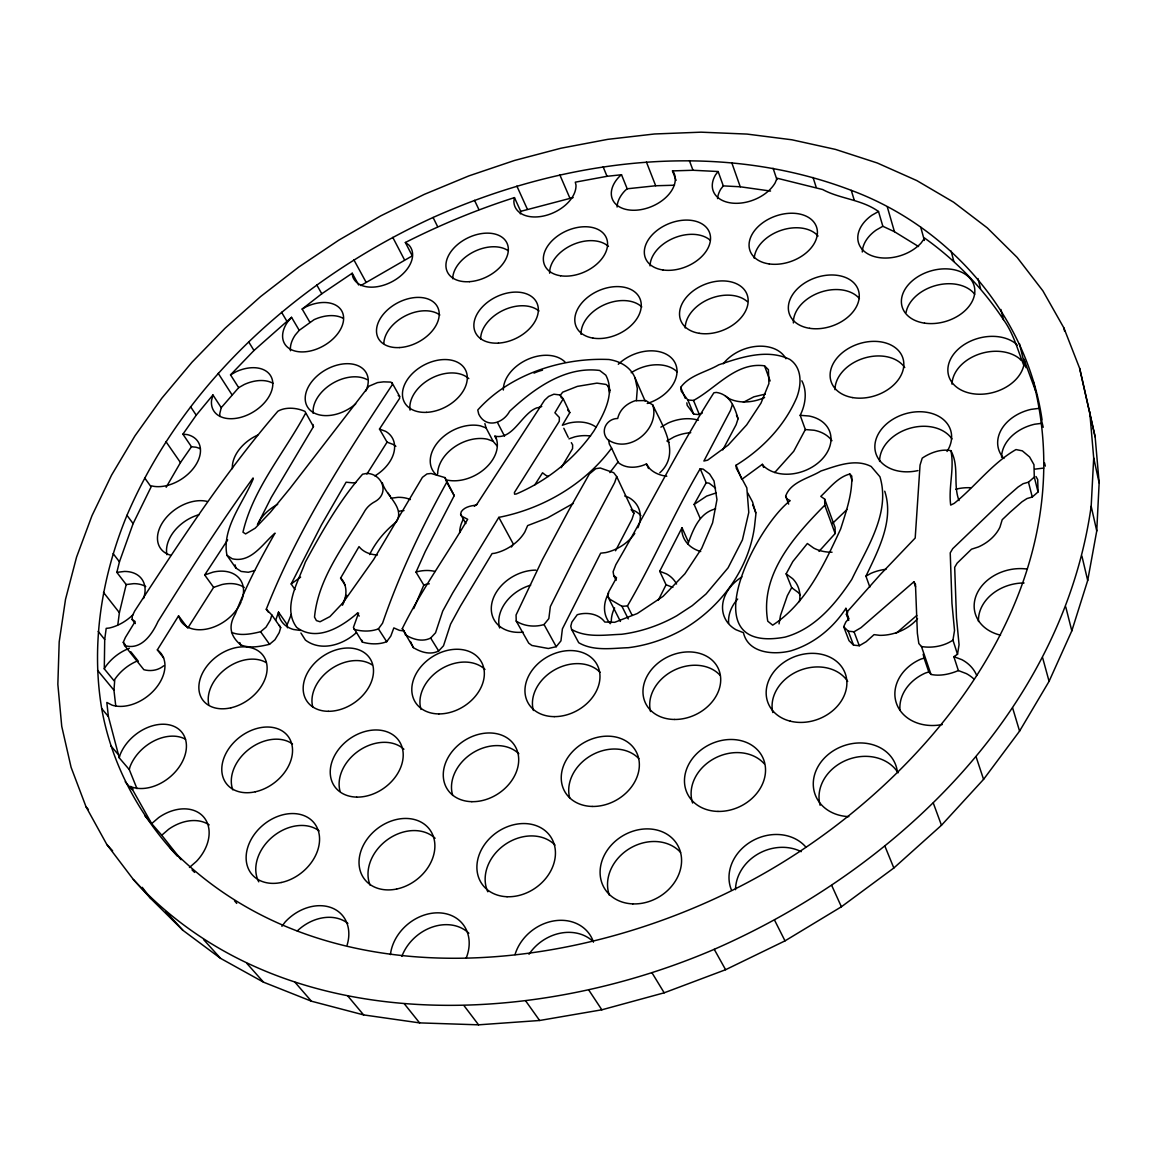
<?xml version="1.0" encoding="UTF-8"?>
<svg xmlns="http://www.w3.org/2000/svg" width="1157" height="1157" viewBox="0 0 1157 1157"><rect width="100%" height="100%" fill="white"/><g stroke="black" fill="none" stroke-linecap="round" stroke-linejoin="round"><path stroke-width="1.5" d="M115.729 705.712L113.95 690.237L114.789 679.39A36.72 25.628 -37.8 0 1 136.107 661.515M114.066 680.779L104.289 668.847L104.709 639.517L106.198 628.367L109.38 628.005A35.722 24.095 -36.5 0 0 133.185 614.512M177.426 856.209C139.057 815.15 111.52 764.155 101.7 708.576C90.796 643.335 101.961 576.114 126.966 515.313C184.744 380.595 301.456 277.839 433.065 217.473C562.794 159.362 716.009 138.681 851.277 190.355C949.564 226.873 1026.78 315.297 1042.067 419.875M741.955 576.909A39.815 31.08 -22.1 0 0 735.982 629.741L743.43 632.691C748.246 653.387 773.628 655.093 790.752 650.885C813.588 644.044 833.026 628.237 845.912 608.336L848.341 618.33M135.326 623.565L132.129 619.472L132.317 615.987L134.66 611.084C179.393 542.459 224.27 473.314 277.897 411.198C285.808 406.7 296.886 407.741 304.942 411.4L313.46 426.629L271.215 497.524L257.447 524.83L259.848 520.158A35.592 24.659 -32.8 0 1 277.666 504.351M1096.749 530.933L1099.15 482.888L1095.144 436.927L1079.655 368.345L1063.876 327.908L1042.891 290.855L1017.177 257.447L987.254 227.857L953.628 202.215L916.821 180.593L877.281 162.992L835.513 149.412L791.952 139.795L747.003 134.082L701.055 132.173L654.515 133.981L607.7 139.361L560.957 148.226L514.59 160.447L468.918 175.878L424.2 194.405L380.74 215.867L338.813 240.15L298.694 267.093L260.658 296.525L224.979 328.313L191.946 362.271L161.835 398.196L134.935 435.9L111.564 475.137L91.996 515.646L76.55 557.153L65.515 599.355L59.195 641.875L57.85 684.337L61.74 726.321L71.098 767.337L86.081 806.906L106.82 844.48L133.359 879.494L150.714 898.497L182.878 930.286L220.582 958.372L263.55 982.192L311.392 1001.195L363.631 1014.906L419.601 1022.889L478.564 1024.827L539.625 1020.488L601.842 1009.801L664.19 992.807L725.598 969.711L785.01 940.872L841.399 906.77L893.84 867.996L941.465 825.274L983.566 779.37L1019.577 731.108L1049.081 681.328L1071.816 630.854L1087.696 580.481L1096.749 530.933L1091.181 506.274L1093.698 457.998L1089.735 411.849M959.023 500.576C952.804 484.479 959.587 466.56 950.909 450.666C941.118 448.67 930.315 452.676 922.23 458.129L920.046 465.085L915.201 538.019L880.347 574.508L848.009 610.91L846.374 614.193L848.949 618.59L845.854 621.989L843.684 626.718L849.021 640.674L853.548 645.129L859.304 645.736L866.145 641.716L874.056 634.643L879.855 635.352A40.914 32.266 -17.8 0 0 917.544 618.706M1033.143 380.812C1087.32 589.535 925.643 786.153 752.137 880.043C575.651 975.626 320.923 1003.987 169.573 847.184M636.393 400.611L637.319 388.564L635.135 378.165A51.385 36.257 -25.2 0 0 608.987 359.509C561.796 357.412 509.615 374.333 477.769 409.997L478.709 414.047C485.882 428.784 503.049 423.65 509.63 411.27C533.767 388.795 565.021 366.002 599.688 370.471L605.82 375.186C615.611 393.698 603.448 414.64 594.062 430.708C574.899 458.707 547.435 480.647 516.297 493.981L514.576 494.198L514.417 492.492L559.265 421.322L559.381 417.503L554.897 412.774L563.228 398.775L560.017 394.971L553.899 394.204L548.649 396.432L544.557 400.221L476.38 505.059C470.928 505.826 464.651 506.809 461.296 511.654L460.616 514.229L461.556 516.123L467.674 519.305C446.168 555.852 420.989 590.562 402.289 628.627L413.353 647.602C420.83 652.215 430.346 655.224 438.677 650.986L443.507 645.78L450.579 624.144L460.486 606.008L492.058 553.581L494.632 553.277A36.836 26.785 -28.7 0 0 524.844 531.974L527.65 525.582L547.348 518.018L573.38 503.367M687.923 544.036C692.913 530.152 699.247 512.739 715.633 508.878M688.14 541.404L682.023 527.737L681.806 530.383A38.441 28.983 -22.8 0 0 700.723 551.527M609.667 392.715L608.148 386.076L606.022 384.428L596.925 383.126L577.357 386.38L562.707 392.165L560.957 394.421M117.826 624.809L119.388 612.675L126.2 584.56L116.843 572.368L119.446 561.825L133.113 523.615L151.61 485.897A33.958 22.272 -33.5 0 0 194.839 466.416A33.958 22.272 -33.5 0 0 187.232 434.584L182.907 434.179L196.227 415.189L212.946 394.971L221.233 407.683L219.844 413.338A33.206 21.838 -31.6 0 0 219.801 416.448M520.346 213.857L520.722 211.341L514.46 197.616C476.814 209.634 440.586 224.689 405.355 242.493L412.268 255.871L360.782 285.577M514.46 197.616L513.867 201.39A32.772 21.115 -24.6 0 0 545.67 215.506A32.772 21.115 -24.6 0 0 575.984 185.048L575.289 182.17L607.02 176.312L621.511 174.736L627.195 188.793L625.315 190.355A33.235 21.824 -22.6 0 0 617.086 207.016M974.194 679.304A42.187 34.609 -15.7 0 0 966.413 673.634L958.372 670.568L953.845 656.655L957.519 654.298L959.066 644.724L956.477 617.722L954.684 567.306L957.143 563.141L971.49 549.213L978.359 546.972A40.611 31.138 -15.3 0 0 999.952 527.144L1002.208 519.71L1010.047 512.262L1021.935 501.834L1026.968 498.551L1032.275 497.018L1038.046 491.971L1037.699 479.562L1035.963 476.496M957.519 654.298L952.949 640.125L954.525 630.522L951.965 603.433L950.23 552.872L952.717 548.678L1006.069 497.51L1018.059 487.025L1023.121 483.713L1028.472 482.18L1034.3 477.103L1033.953 464.651L1029.6 456.972L1022.325 450.84L1015.991 449.567C992.388 463.06 975.337 486.432 954.207 503.367L950.692 505.088C948.277 487.111 954.612 468.614 950.909 450.666M779.037 623.898L780.527 615.35L787.324 595.725L791.677 587.655L786.138 573.858L792.82 561.535L807.369 543.515L813.733 548.1A39.439 30.082 -19.2 0 0 832.042 552.236M133.359 879.494C279.661 1038.841 529.646 1028.674 714.245 949.318C896.632 869.572 1062.198 710.557 1091.181 506.274M620.412 621.439L607.656 596.26L608.408 592.413L616.522 577.762L613.76 575.607L613.109 571.717L615.842 564.674C648.99 507.822 678.508 448.077 713.869 392.787L716.342 392.425C729.836 394.262 734.796 407.322 738.05 418.776L736.127 424.677L722.749 449.914M136.96 788.626L129.295 769.607L130.003 766.758A38.036 27.291 -39.3 0 1 185.554 739.265M129.295 769.607L119.272 757.878L119.995 755.015A38.311 27.32 -39.1 0 1 167.158 724.499A38.311 27.32 -39.1 0 1 181.504 763.287A38.311 27.32 -39.1 0 1 131.84 787.064L130.741 786.471L151.668 823.625L158.625 817.637A39.801 29.171 -40.9 0 1 203.589 816.929A39.801 29.171 -40.9 0 1 196.488 861.329L189.444 867.461M212.946 394.971L211.514 400.626A33.423 21.838 -31.5 0 0 242.507 416.853A33.423 21.838 -31.5 0 0 272.647 381.492A33.423 21.838 -31.5 0 0 236.202 371.672L230.532 374.868L238.675 387.653L221.233 407.683M279.271 625.344L280.674 627.615L279.227 632.648L274.932 639.763L269.538 644.29C260.282 646.517 249.666 648.643 240.656 644.868C229.78 635.497 228.334 625.778 235.392 613.817C246.079 585.76 260.195 559.193 275.033 533.146C262.726 543.602 251.271 563.184 232.282 558.788L226.974 555.346C221.508 528.243 243.259 502.977 253.195 478.94L253.065 477.971C219.367 524.425 188.49 572.874 158.003 621.483C152.131 634.325 140.98 650.784 124.551 645.461L123.278 642.294L125.419 637.42L135.138 621.526L132.129 619.472M305.434 413.512C284.593 452.445 252.964 488.746 242.97 532.191L245.602 533.912L255.22 528.17L270.348 512.32L289.973 488.428L368.909 386.221L377.515 382.591L383.546 381.853L390.733 382.085L392.136 382.967L392.165 384.919C344.988 456.422 297.783 529.255 266.284 609.233L271.837 614.989L270.362 620.036L266.023 627.181L260.585 631.736C251.286 633.993 240.613 636.148 231.53 632.387M785.632 496.237C790.607 481.717 809.162 478.275 820.906 471.015C836.627 465.881 855.24 458.244 871.178 466.502L879.927 476.742C890.847 512.941 866.738 548.071 851.812 579.382C835.397 604.156 814.875 628.916 784.996 637.117C689.847 654.645 755.507 527.158 790.202 500.677L787.122 499.029L785.632 496.237L788.669 504.119M732.41 404.516L730.472 410.446L703.904 461.021L707.607 460.168L728.172 445.112L746.684 424.865L760.988 403.128L768.913 383.589L768.407 369.69L764.502 365.814C735.982 361.808 716.284 388.173 693.506 400.438L687.837 399.989L681.314 391.268L680.706 387.378C689.384 375.201 706.348 372.106 718.714 364.831C741.058 357.267 767.149 348.503 789.826 359.393C802.437 367.955 801.555 384.948 796.696 397.661C784.432 426.123 762.246 449.09 736.054 465.244L736.315 468.252L746.829 487.849L748.781 512.435L742.418 539.9L728.071 567.856L706.016 593.989L692.262 605.646L676.816 615.741A116.495 87.325 -25.5 0 1 621.454 634.296C605.024 634.846 586.541 638.086 571.587 629.408L570.791 626.139L571.847 622.133L577.242 614.729C586.657 611.836 598.719 613.673 604.793 622.032L614.7 622.307L637.261 613.543L663.091 596.347L684.901 573.8L701.677 548.389L712.596 522.834L716.964 499.607L714.028 480.979L709.631 474.037L703.167 469.135L700.216 468.715C673.938 513.332 653.546 561.232 627.456 605.921L621.945 606.311L610.072 599.384L607.656 596.26M630.941 538.207A37.588 27.884 -26 0 1 605.747 552.583L600.657 553.176L562.403 628.858L560.957 640.848L556.228 646.691L548.36 648.499L531.887 645.476L528.706 643.147L516.224 621.078L516.065 615.003L542.344 559.728L568.709 510.454L589.361 473.98L595.783 468.672L600.266 468.007L613.716 472.707L616.71 476.597L633.964 513.289L632.011 519.175L615.553 550.775M616.71 476.597L614.685 482.527L574.103 559.062L550.342 606.572L548.837 618.633L544.036 624.52C535.055 627.354 524.078 626.313 516.224 621.078M287.486 627.774L287.182 624.621L291.289 614.454M275.699 620.253L278.504 612.14L287.182 624.621M413.758 608.582L423.809 585.066L425.704 584.444A37.14 27.406 -31.6 0 1 429.29 583.793M423.809 585.066L416.014 572.165L425.299 551.441L454.224 495.659L445.011 477.61L431.156 473.473L427.005 473.922L422.421 477.335L373.639 559.554L342.993 602.783L329.904 616.609L320.055 621.757L316.411 620.586L314.516 617.115C318.175 578.023 344.396 545.366 363.877 512.551C366.552 507.475 370.428 503.975 375.389 501.4C389.764 492.925 382.099 473.893 366.986 473.387L362.589 474.211C339.551 500.489 322.008 531.482 305.332 562.114C298.347 581.754 281.99 607.656 296.684 627.412C316.758 642.366 341.489 626.964 357.339 613.239L358.598 613.036L353.42 627.441L362.343 642.063C369.907 644.362 379.221 644.666 386.713 641.701L390.82 636.046L393.843 627.904L399.367 630.334L404.415 631.013M294.963 589.564L291.174 583.967L321.444 524.945L346.117 482.194L352.437 482.831A35.028 24.123 -30.4 0 0 355.778 482.614M342.284 604.359L346.637 595.334M345.162 585.182L340.592 578.124L359.032 546.61A36.185 25.714 -30.9 0 0 377.428 554.97M658.319 600.179L666.07 584.762L659.707 571.269L682.023 527.737M445.011 477.61L446.732 482.295C421.64 527.462 399.339 574.248 382.562 623.189L378.411 628.858C370.891 631.838 361.534 631.563 353.912 629.278M869.847 587.076L865.942 576.2C878.192 550.226 894.318 520.52 884.743 491.219M700.115 518.191L694.128 504.438L706.189 482.758L700.216 468.715M104.289 668.847L105.027 667.444A36.966 25.642 -37.7 0 1 129.353 648.31M801.844 380.798C807.456 391.616 805.474 404.805 800.181 415.32L805.344 429.551L793.731 451.288L774.698 472.562M166.16 487.271L180.463 462.569L191.469 446.761L195.779 447.18A33.741 22.272 -33.5 0 1 200.363 448.829M563.228 398.775L569.837 412.601L562.345 425.255L568.362 423.202A36.359 26.09 -26.1 0 1 596.115 427.164M366.899 474.081L387.074 442.148L379.482 429.045L399.657 398.297L399.628 396.345L392.136 382.967M511.437 547.03L513.289 544.007L498.826 517.367C542.85 508.762 584.762 484.378 611.59 448.135L609.305 443.999L608.611 439.92M244.214 587.423A35.983 25.15 -35.3 0 0 221.927 584.56L213.626 587.366L187.767 628.106L178.554 615.871L157.352 649.872A36.966 25.642 -37.7 0 1 155.891 688.155A36.966 25.642 -37.7 0 1 112.084 705.148L106.82 702.444L108.396 716.559L119.272 757.878M498.826 517.367L452.734 592.89L442.712 611.098L435.538 632.807L430.664 638.042C422.291 642.309 412.716 639.329 405.196 634.716M369.589 554.565C376.17 541.274 385.252 530.817 396.417 521.793C405.21 507.59 385.773 495.673 382.345 482.831M534.78 484.913L542.546 472.794L545.598 475.165A36.359 26.09 -26.1 0 0 548.346 476.467M213.626 587.366L204.688 574.986L227.669 539.856M561.232 467.703L572.556 448.656L572.643 444.867L571.341 442.654M611.59 448.135L618.04 461.99L609.855 472.591M281.918 926.294L285.114 922.028A41.999 32.83 -41.9 0 1 331.206 907.638A41.999 32.83 -41.9 0 1 347.143 944.965M659.808 472.794C681.386 452.98 662.166 425.516 652.808 405.022L645.852 400.553L635.15 400.727C626.573 403.605 619.733 409.535 617.693 418.487C606.846 418.487 599.76 430.881 607.599 439.443C628.945 454.889 660.054 429.102 652.808 405.022M770.533 191.064L740.249 186.783L723.299 185.887L720.739 189.198A33.987 22.533 -20.6 0 0 717.557 198.599M723.299 185.887L718.135 171.525L715.547 174.852A34.204 22.533 -20.7 0 0 731.152 202.981A34.204 22.533 -20.7 0 0 775.161 182.864L777.056 178.207L822.685 189.531C840.054 198.99 861.589 199.337 878.51 211.5L882.849 226.28L894.448 231.704L918.557 246.528M824.71 499.144L824.753 505.219C794.584 535.821 759.571 574.624 767.756 621.193L772.674 625.156C806.299 603.433 824.305 564.124 840.691 528.894C846.027 511.784 852.405 494.256 851.783 476.077L849.831 474.008C837.639 477.248 829.627 488.124 820.79 496.382L824.71 499.144L835.079 527.505L835.152 533.536L818.997 551.412M342.92 318.175A32.743 21.376 -29.7 0 0 314.125 319.636L299.229 330.324L295.223 335.053A32.743 21.376 -29.7 0 0 290.45 350.73M299.229 330.324L291.55 317.322L287.514 322.065A32.946 21.376 -29.7 0 0 303.727 351.887A32.946 21.376 -29.7 0 0 343.586 319.462A32.946 21.376 -29.7 0 0 306.547 306.576L302.165 309.049L309.772 322.094M230.532 374.868L253.99 350.484L291.55 317.322M832.36 523.557L847.04 509.456M694.128 504.438L706.623 496.107L716.009 492.969M896.14 633.313L916.763 615.481M181.042 859.709L161.749 835.224L168.647 829.265A39.497 29.113 -41.1 0 1 209.186 824.927M291.174 583.967L300.618 577.126M621.511 174.736L619.617 176.298A33.452 21.824 -22.7 0 0 618.098 206.047A33.452 21.824 -22.7 0 0 658.463 203.054A33.452 21.824 -22.7 0 0 673.62 172.306L672.492 170.903L692.985 170.267L718.135 171.525M958.372 670.568C950.013 674.126 940.077 676.382 930.995 674.43L921.464 646.532L918.832 643.552L917.371 633.284L915.462 584.184L913.871 581.797L860.938 627.73L854.04 631.78L848.24 631.187L843.684 626.718M496.483 439.125L494.921 436.16C513.202 440.036 521.257 413.989 536.689 407.9L537.34 407.814A35.202 24.471 -26.1 0 0 541.736 406.526M800.181 415.32L809.09 416.014A38.065 28.086 -20.3 0 1 822.497 458.722A38.065 28.086 -20.3 0 1 763.606 465.996L762.362 464.319L741.782 479.374L736.054 465.244M302.165 309.049L321.791 293.762L352.22 273.24L358.67 284.998M356.486 632.517C343.181 644.796 321.169 652.013 305.419 640.067L300.921 633.009M666.794 476.236A37.154 27.088 -23.3 0 1 649.525 468.426L646.459 463.928C637.912 468.035 626.197 469.062 618.402 462.641L618.04 461.99M952.949 640.125C944.025 646.213 932.036 648.31 921.464 646.532M163.701 665.796C158.234 670.395 150.656 671.566 143.858 669.701L124.551 645.461M865.942 576.2L870.802 573.409A40.914 32.266 -17.8 0 1 886.016 569.302M660.878 427.135L668.095 423.028A37.154 27.088 -23.3 0 1 698.409 420.222M878.51 211.5L871.915 215.231A36.243 24.716 -17.6 0 0 867.952 253.933A36.243 24.716 -17.6 0 0 921.073 243.057L924.631 238.111C955.653 260.224 982.409 287.789 1003.423 319.578C1013.677 333.722 1017.726 350.238 1024.032 365.901M882.849 226.28L876.297 229.983A35.983 24.702 -17.5 0 0 862.298 252.009M238.675 387.653L244.315 384.471A33.206 21.838 -31.6 0 1 273.052 383.343M686.824 402.824L687.229 405.413L693.723 414.134L699.363 414.611L702.299 413.02M743.401 402.289L753.858 396.822L765.269 394.118M568.94 438.836L574.913 436.811A36.098 26.076 -26 0 1 590.533 436.044M204.688 574.986L213.033 572.137A36.229 25.165 -35.2 0 1 241.755 600.252M416.014 572.165L417.908 571.529A37.4 27.45 -31.5 0 1 435.191 571.471M520.722 211.341L573.134 197.572M955.711 489.339L956.94 488.934A40.611 31.138 -15.3 0 1 970.68 487.748M930.995 674.43L928.811 671.957L924.081 658.116L920.639 659.201A42.534 34.71 -15.9 0 0 896.313 702.964A42.534 34.71 -15.9 0 0 942.29 724.528M928.811 671.957L925.412 673.041A42.187 34.609 -15.7 0 0 900.001 710.355M254.641 570.589L248.336 572.267L241.148 571.442L235.854 568L226.974 555.346M1039.275 408.32L1031.017 409.376A40.35 30.024 -13.3 0 0 1003.914 458.476M390.878 498.248L398.08 497.322A36.185 25.714 -30.9 0 1 410.388 499.564M1041.228 423.39L1034.662 424.229A40.047 29.966 -13.1 0 0 1001.572 457.232M398.615 511.249L403.981 510.57M116.843 572.368L124.45 571.442A35.722 24.095 -36.5 0 1 143.555 598.516M1034.98 469.135L1043.744 468.064M126.2 584.56L133.778 583.649A35.477 24.095 -36.6 0 1 145.739 586.556M627.195 188.793L655.686 185.756L674.488 185.221M805.344 429.551L814.195 430.259A37.791 28.057 -20.2 0 1 831.955 440.716M300.444 630.449L293.459 629.48A36.793 26.278 -33.6 0 1 278.794 615.293L278.504 612.14M706.189 482.758L709.111 483.178L715.547 488.095M497.004 445.85L493.099 441.28L486.07 427.888L480.357 425.834A35.65 25.092 -28.4 0 0 438.604 441.352A35.65 25.092 -28.4 0 0 436.956 475.368M493.099 441.28L487.401 439.197A35.404 25.092 -28.4 0 0 437.65 473.864M624.737 496.006L628.468 497.365A37.588 27.884 -26 0 1 637.897 527.737M379.482 429.045L385.585 431.33A35.028 24.123 -30.4 0 1 374.911 475.903M387.074 442.148L393.149 444.447A34.797 24.123 -30.4 0 1 395.868 446.313M953.845 656.655L961.944 659.707A42.534 34.71 -15.9 0 1 976.71 675.486M659.707 571.269L666.548 573.915A38.89 29.851 -25.9 0 1 676.556 584.025M666.07 584.762L672.868 587.409M398.225 395.463L399.628 396.345M669.05 442.364L666.909 440.976L674.083 436.898A36.879 27.059 -23.3 0 1 690.743 432.704M725.468 396.113L729.286 398.702A36.793 26.307 -21.1 0 0 764.575 397.531M405.355 242.493L408.783 244.937A32.526 20.898 -27.9 0 1 393.163 281.079A32.526 20.898 -27.9 0 1 352.668 276.509L352.22 273.24M786.138 573.858L792.675 578.702A39.815 31.08 -22.1 0 1 799.371 601.64M791.677 587.655L798.2 592.5A39.512 31.008 -22.1 0 1 800.355 595.002M340.592 578.124L341.98 579.397A36.793 26.278 -33.6 0 1 342.443 605.227M192.033 869.919L194.622 872.392M1017.379 345.379L1015.774 343.629A38.875 28.101 -15.1 0 0 955.147 352.35A38.875 28.101 -15.1 0 0 972.372 393.655A38.875 28.101 -15.1 0 0 1024.104 363.602L1023.959 359.335L1035.573 390.878M1021.038 360.333L1019.433 358.583A38.586 28.057 -14.9 0 0 977.607 354.678A38.586 28.057 -14.9 0 0 951.994 384.167M165.653 911.369L182.878 930.286M106.82 844.48L112.619 850.858M86.081 806.906L88.395 809.481M203.56 939.527L220.582 958.372M246.831 963.376L263.55 982.192M924.081 658.116L923.156 654.211M144.77 815.699L161.749 835.224M125.216 781.756L132.014 789.624M295.093 982.365L311.392 1001.195M130.741 786.471L132.968 789.06M486.07 427.888L484.884 423.578M234.524 900.811L236.737 903.4M110.884 745.889L117.638 753.814M567.697 410.055L569.837 412.601M101.7 708.576L108.396 716.559M347.823 996.018L363.631 1014.906M97.521 670.279L113.95 690.237M98.186 631.418L104.709 639.517M404.386 1003.886L419.601 1022.889M123.278 642.294L125.419 644.999M130.784 651.738L138.29 661.168M103.479 592.398L119.388 612.675M157.352 649.872L163.643 657.943M633.964 513.289L631.144 509.601L634.846 510.975A37.313 27.855 -26 0 1 640.891 515.574M113.155 553.596L119.446 561.825M464.015 1005.65L478.564 1024.827M142.239 887.332L150.714 898.497M387.957 493.041L390.184 496.02M126.966 515.313L133.113 523.615M747.697 492.925L752.542 501.95L755.926 513.722L754.523 526.493C748.724 569.577 720.377 607.584 683.237 629.336A115.642 87.209 -25.5 0 1 628.28 647.703C611.937 648.224 593.555 651.377 578.717 642.713L571.587 629.408M144.654 477.899L150.656 486.273M525.813 1001.094L539.625 1020.488M260.585 631.736L269.538 644.29M271.837 614.989L280.674 627.615M266.284 609.233L268.25 612.053M165.928 441.598L180.463 462.569M182.907 434.179L191.469 446.761M190.543 406.657L196.227 415.189M588.826 990.117L601.842 1009.801M357.339 613.239L359.191 616.088M378.411 628.858L386.713 641.701M218.196 373.335L231.935 394.682M402.289 628.627L406.816 635.8M248.639 341.807L253.99 350.484M430.664 638.042L438.677 650.986M494.921 436.16L496.122 438.098A35.65 25.092 -28.4 0 1 484.248 469.236A35.65 25.092 -28.4 0 1 446.776 479.996M651.998 972.791L664.19 992.807M281.57 312.274L286.777 321.039M316.758 284.926L321.791 293.762M460.616 514.229L465.866 523.571M446.732 482.295L454.224 495.659M714.245 949.318L725.598 969.711M544.036 624.52L556.228 646.691M353.912 259.906L365.988 282.062M392.773 237.373L404.444 259.747M497.51 422.551L504.539 436.16M774.51 920.046L785.01 940.872M621.945 606.311L628.265 618.908M627.456 605.921L632.156 615.379M433.065 217.473L437.592 226.57M613.76 575.607L616.117 580.366M563.821 428.278L568.217 437.332M560.017 394.971L561.478 398.037M410.446 641.528L413.353 647.602M474.529 200.349L478.897 209.533M608.148 386.076L610.231 390.676M516.89 186.118L527.332 209.142M831.724 885.481L841.399 906.77M646.459 463.928L648.527 468.498M635.135 378.165L645.187 401.146M559.858 174.924L569.895 198.165M736.474 415.132L738.05 418.776M178.554 615.871L180.666 620.89A36.229 25.165 -35.2 0 0 211.413 627.846A36.229 25.165 -35.2 0 0 241.148 601.799M680.706 387.378L685.306 398.384M687.837 399.989L693.723 414.134M693.506 400.438L699.363 414.611M603.144 166.868L607.02 176.312M884.946 846.244L893.84 867.996M752.788 504.929L755.911 512.652M646.43 162.067L655.686 185.756M762.362 464.319L763.591 467.428M848.24 631.187L853.548 645.129M672.492 170.903L676.093 180.391M854.04 631.78L859.304 645.736M846.374 614.193L848.717 620.412M845.912 608.336L847.647 612.935M689.413 160.649L692.985 170.267M764.502 365.814L770.143 380.971M933.294 803.03L941.465 825.274M239.803 642.583L240.656 644.868M824.753 505.219L835.152 533.536M731.759 162.689L740.249 186.783M849.831 474.008L852.174 480.748M773.093 168.271L776.897 179.61M913.871 581.797L915.549 586.787M976.045 756.649L983.566 779.37M813.067 177.469L816.206 187.333M851.277 190.355L854.271 200.277M1012.621 707.925L1019.577 731.108M887.303 206.915L894.448 231.704M920.726 227.177L924.385 240.454M1042.616 657.711L1049.081 681.328M361.852 640.226L362.343 642.063M951.112 251.083L953.773 261.149M1028.472 482.18L1032.275 497.018M977.983 278.562L980.558 288.657M1034.3 477.103L1038.046 491.971M1065.742 606.846L1071.816 630.854M235.088 564.891L235.854 568M1000.921 309.483L1003.423 319.578M1044.496 462.786L1045.306 466.097M1019.447 343.658L1024.726 365.352M1041.618 420.656L1043.209 427.28M1023.959 359.335L1025.97 367.637M1081.925 556.127L1087.696 580.481M312.969 424.503L313.46 426.629M1095.144 436.927L1079.655 368.345M1093.698 457.998L1099.15 482.888M1063.876 327.908L1064.628 331.278M297.248 930.966A41.666 32.743 -42.2 0 1 347.867 923.373M401.869 956.333A42.303 34.479 -40.3 0 1 468.86 933.236M528.995 954.265A42.997 36.33 -37.4 0 1 593.44 941.827M258.749 881.822A40.061 30.574 -39.8 0 1 272.401 836.959A40.061 30.574 -39.8 0 1 319.115 830.871M370.11 885.163A40.669 32.121 -37.9 0 1 387.436 839.693A40.669 32.121 -37.9 0 1 435.104 838.261M487.806 891.772A41.348 33.755 -35.1 0 1 504.944 844.596A41.348 33.755 -35.1 0 1 554.998 845.029M609.363 895.272A42.129 35.433 -31.1 0 1 629.741 848.457A42.129 35.433 -31.1 0 1 680.591 852.42M735.519 889.675A43.084 37.125 -25.3 0 1 758.052 853.953A43.084 37.125 -25.3 0 1 801.208 851.682M232.803 789.855A38.586 28.607 -37.9 0 1 249.145 749.114A38.586 28.607 -37.9 0 1 292.519 743.994M339.999 791.07A39.179 29.981 -36.1 0 1 359.798 750.098A39.179 29.981 -36.1 0 1 403.894 749.215M452.705 795.423A39.83 31.413 -33.6 0 1 472.591 752.976A39.83 31.413 -33.6 0 1 518.842 753.8M569.808 798.33A40.582 32.902 -30.2 0 1 591.169 755.449A40.582 32.902 -30.2 0 1 638.852 758.645M692.609 803.03A41.464 34.406 -25.6 0 1 714.057 758.63A41.464 34.406 -25.6 0 1 764.256 763.779M820.125 805.272A42.563 35.881 -19.7 0 1 846.389 760.178A42.563 35.881 -19.7 0 1 898.092 772.818M208.766 704.613A37.241 26.799 -36.5 0 1 226.439 668.283A37.241 26.799 -36.5 0 1 266.269 662.657M312.752 706.985A37.805 28.028 -34.7 0 1 330.54 669.325A37.805 28.028 -34.7 0 1 372.221 664.957M421.032 709.458A38.441 29.315 -32.4 0 1 440.571 669.325A38.441 29.315 -32.4 0 1 484.985 669.455M533.391 710.485A39.15 30.646 -29.5 0 1 554.377 669.99A39.15 30.646 -29.5 0 1 600.064 672.304M650.552 711.526A39.989 31.991 -25.8 0 1 673.07 670.742A39.989 31.991 -25.8 0 1 720.146 675.355M772.804 712.553A40.987 33.322 -21.1 0 1 798.937 670.742A40.987 33.322 -21.1 0 1 847.705 681.415M499.622 627.976A37.819 28.592 -29 0 1 530.673 585.167M611.33 622.611A38.6 29.807 -25.9 0 1 614.598 607.902M728.664 623.348A39.512 31.008 -22.1 0 1 737.66 599.037M978.489 621.483A41.898 33.322 -12.9 0 1 1024.075 582.969M166.97 554.738A34.826 23.661 -34.3 0 1 199.076 514.663M879.595 461.469A38.832 29.026 -16.7 0 1 908.867 428.582A38.832 29.026 -16.7 0 1 951.965 438.937M313.185 413.353A33.741 22.692 -30 0 1 331.611 383.936A33.741 22.692 -30 0 1 367.188 379.655M410.041 410.128A34.32 23.574 -28.2 0 1 430.925 378.513A34.32 23.574 -28.2 0 1 468.802 378.614M534.013 373.118A34.97 24.471 -26.1 0 1 542.488 370.182M631.201 372.728A35.708 25.367 -23.7 0 1 677.076 371.759M834.992 389.678A37.487 27.175 -18 0 1 863.585 358.308A37.487 27.175 -18 0 1 904.745 367.536M383.82 343.455A33.293 22.185 -28 0 1 405.427 315.818A33.293 22.185 -28 0 1 439.848 314.993M480.647 339.001A33.9 22.995 -26.2 0 1 502.991 310.409A33.9 22.995 -26.2 0 1 538.974 311.002M581.074 334.387A34.594 23.82 -24 0 1 604.156 304.826A34.594 23.82 -24 0 1 641.788 306.923M685.219 327.966A35.361 24.659 -21.7 0 1 709.125 299.056A35.361 24.659 -21.7 0 1 747.321 301.615M793.384 322.962A36.243 25.483 -19.1 0 1 819.257 292.663A36.243 25.483 -19.1 0 1 859.405 298.564M906.061 312.506A37.226 26.293 -16.3 0 1 936.085 285.446A37.226 26.293 -16.3 0 1 974.7 294.24M452.705 278.765A32.902 21.665 -26.2 0 1 473.603 251.879A32.902 21.665 -26.2 0 1 508.082 250.621M549.633 273.211A33.553 22.417 -24.3 0 1 572.223 244.922A33.553 22.417 -24.3 0 1 608.481 246.47M650.046 265.893A34.262 23.183 -22.2 0 1 673.446 238.241A34.262 23.183 -22.2 0 1 710.181 240.208M754.234 258.271A35.072 23.95 -19.9 0 1 780.599 230.518A35.072 23.95 -19.9 0 1 818.042 236.028M390.43 954.612A42.635 34.58 -40.1 0 1 439.53 912.873A42.635 34.58 -40.1 0 1 466.17 958.126M515.01 954.626A43.344 36.446 -37.2 0 1 554.015 920.885A43.344 36.446 -37.2 0 1 593.382 941.798M731.383 889.892A43.445 37.255 -25.4 0 1 751.746 841.197A43.445 37.255 -25.4 0 1 805.72 846.895M848.833 816.625A42.91 35.997 -19.9 0 1 813.357 781.597A42.91 35.997 -19.9 0 1 854.17 743.315A42.91 35.997 -19.9 0 1 897.282 771.169M1000.53 635.164A42.23 33.408 -13.1 0 1 976.349 595.06A42.23 33.408 -13.1 0 1 1027.257 569.085M523.152 632.141A38.094 28.636 -29 0 1 491.855 603.216A38.094 28.636 -29 0 1 535.865 570.126M610.289 623.695A38.89 29.851 -25.9 0 1 608.712 593.006M170.918 555.317A35.057 23.661 -34.3 0 1 163.18 521.59A35.057 23.661 -34.3 0 1 207.378 501.473M459.676 532.639A36.836 26.785 -28.7 0 1 463.451 518.987M474.356 506.274A36.836 26.785 -28.7 0 1 476.872 504.394M634.774 533.377A37.588 27.884 -26 0 1 631.982 537.036M232.398 468.657A34.464 23.183 -32.1 0 1 257.722 435.075M917.964 470.581A39.121 29.07 -16.9 0 1 874.981 444.288A39.121 29.07 -16.9 0 1 924.139 411.95A39.121 29.07 -16.9 0 1 947.019 451.476M355.691 403.909A33.958 22.692 -30 0 1 306.591 405.21A33.958 22.692 -30 0 1 338.307 364.802A33.958 22.692 -30 0 1 365.8 391.037M503.353 390.025A35.202 24.471 -26.1 0 1 527.418 359.509A35.202 24.471 -26.1 0 1 565.122 362.112M618.301 364.267A35.954 25.382 -23.7 0 1 673.446 360.246A35.954 25.382 -23.7 0 1 647.24 403.475M723.226 363.79A36.793 26.307 -21.1 0 1 756.938 346.319A36.793 26.307 -21.1 0 1 785.921 358.742M396.62 889.039A40.987 32.208 -37.7 0 0 429.97 829.916A40.987 32.208 -37.7 0 0 364.267 843.583A40.987 32.208 -37.7 0 0 396.62 889.039M281.223 882.516A40.365 30.646 -39.6 0 0 315.427 824.739A40.365 30.646 -39.6 0 0 251.879 838.145A40.365 30.646 -39.6 0 0 281.223 882.516M507.055 896.733A41.681 33.842 -35 0 0 553.813 843.12A41.681 33.842 -35 0 0 487.647 840.604A41.681 33.842 -35 0 0 507.055 896.733M632.85 903.892A42.476 35.534 -31.1 0 0 679.434 848.978A42.476 35.534 -31.1 0 0 610.245 846.346A42.476 35.534 -31.1 0 0 632.85 903.892M255.321 791.793A38.875 28.636 -37.8 0 0 288.7 737.183A38.875 28.636 -37.8 0 0 227.495 750.662A38.875 28.636 -37.8 0 0 255.321 791.793M471.839 801.671A40.133 31.485 -33.5 0 0 517.251 750.85A40.133 31.485 -33.5 0 0 453.877 749.461A40.133 31.485 -33.5 0 0 471.839 801.671M356.631 797.101A39.468 30.039 -35.9 0 0 402.13 747.408A39.468 30.039 -35.9 0 0 341.387 746.077A39.468 30.039 -35.9 0 0 356.631 797.101M592.167 806.443A40.9 32.989 -30.1 0 0 637.449 754.465A40.9 32.989 -30.1 0 0 571.283 753.005A40.9 32.989 -30.1 0 0 592.167 806.443M717.991 811.419A41.811 34.508 -25.6 0 0 763.085 758.225A41.811 34.508 -25.6 0 0 693.925 756.707A41.811 34.508 -25.6 0 0 717.991 811.419M230.923 707.809A37.501 26.828 -36.3 0 0 263.521 656.048A37.501 26.828 -36.3 0 0 204.514 669.57A37.501 26.828 -36.3 0 0 230.923 707.809M438.893 713.912A38.731 29.373 -32.4 0 0 483.062 665.637A38.731 29.373 -32.4 0 0 422.247 665.217A38.731 29.373 -32.4 0 0 438.893 713.912M328.313 711.309A38.08 28.072 -34.6 0 0 372.54 664.031A38.08 28.072 -34.6 0 0 314.154 663.641A38.08 28.072 -34.6 0 0 328.313 711.309M554.232 716.631A39.454 30.704 -29.5 0 0 598.285 667.3A39.454 30.704 -29.5 0 0 534.881 666.866A39.454 30.704 -29.5 0 0 554.232 716.631M790.303 721.173A41.305 33.408 -21.2 0 0 846.635 679.217A41.305 33.408 -21.2 0 0 782.624 663.25A41.305 33.408 -21.2 0 0 790.303 721.173M674.632 719.466A40.293 32.063 -25.8 0 0 718.526 669.035A40.293 32.063 -25.8 0 0 652.36 668.572A40.293 32.063 -25.8 0 0 674.632 719.466M426.514 412.355A34.551 23.574 -28.2 0 0 466.184 371.527A34.551 23.574 -28.2 0 0 411.921 374.029A34.551 23.574 -28.2 0 0 426.514 412.355M852.666 397.589A37.762 27.204 -18.2 0 0 903.545 360.81A37.762 27.204 -18.2 0 0 844.682 350.904A37.762 27.204 -18.2 0 0 852.666 397.589M399.512 347.563A33.51 22.171 -28 0 0 438.214 308.471A33.51 22.171 -28 0 0 385.845 311.493A33.51 22.171 -28 0 0 399.512 347.563M592.919 338.09A34.826 23.82 -24.1 0 0 641.238 304.074A34.826 23.82 -24.1 0 0 589.94 295.585A34.826 23.82 -24.1 0 0 592.919 338.09M498.45 343.108A34.132 22.995 -26.2 0 0 537.079 303.336A34.132 22.995 -26.2 0 0 482.787 306.475A34.132 22.995 -26.2 0 0 498.45 343.108M699.204 333.303A35.607 24.659 -21.7 0 0 748.058 298.636A35.607 24.659 -21.7 0 0 694.316 290.06A35.607 24.659 -21.7 0 0 699.204 333.303M809.654 328.313A36.489 25.497 -19.2 0 0 859.044 292.996A36.489 25.497 -19.2 0 0 802.712 284.333A36.489 25.497 -19.2 0 0 809.654 328.313M924.53 323.136A37.501 26.322 -16.4 0 0 974.454 287.124A37.501 26.322 -16.4 0 0 915.361 278.389A37.501 26.322 -16.4 0 0 924.53 323.136M560.581 275.771A33.77 22.417 -24.3 0 0 607.555 242.999A33.77 22.417 -24.3 0 0 558.238 235.551A33.77 22.417 -24.3 0 0 560.581 275.771M469.453 281.672A33.119 21.65 -26.2 0 0 507.171 243.52A33.119 21.65 -26.2 0 0 454.773 247.135A33.119 21.65 -26.2 0 0 469.453 281.672M662.975 269.971A34.493 23.183 -22.3 0 0 710.456 236.607A34.493 23.183 -22.3 0 0 658.854 229.1A34.493 23.183 -22.3 0 0 662.975 269.971M769.246 263.941A35.317 23.95 -20 0 0 817.247 229.954A35.317 23.95 -20 0 0 763.23 222.419A35.317 23.95 -20 0 0 769.246 263.941"/></g></svg>
